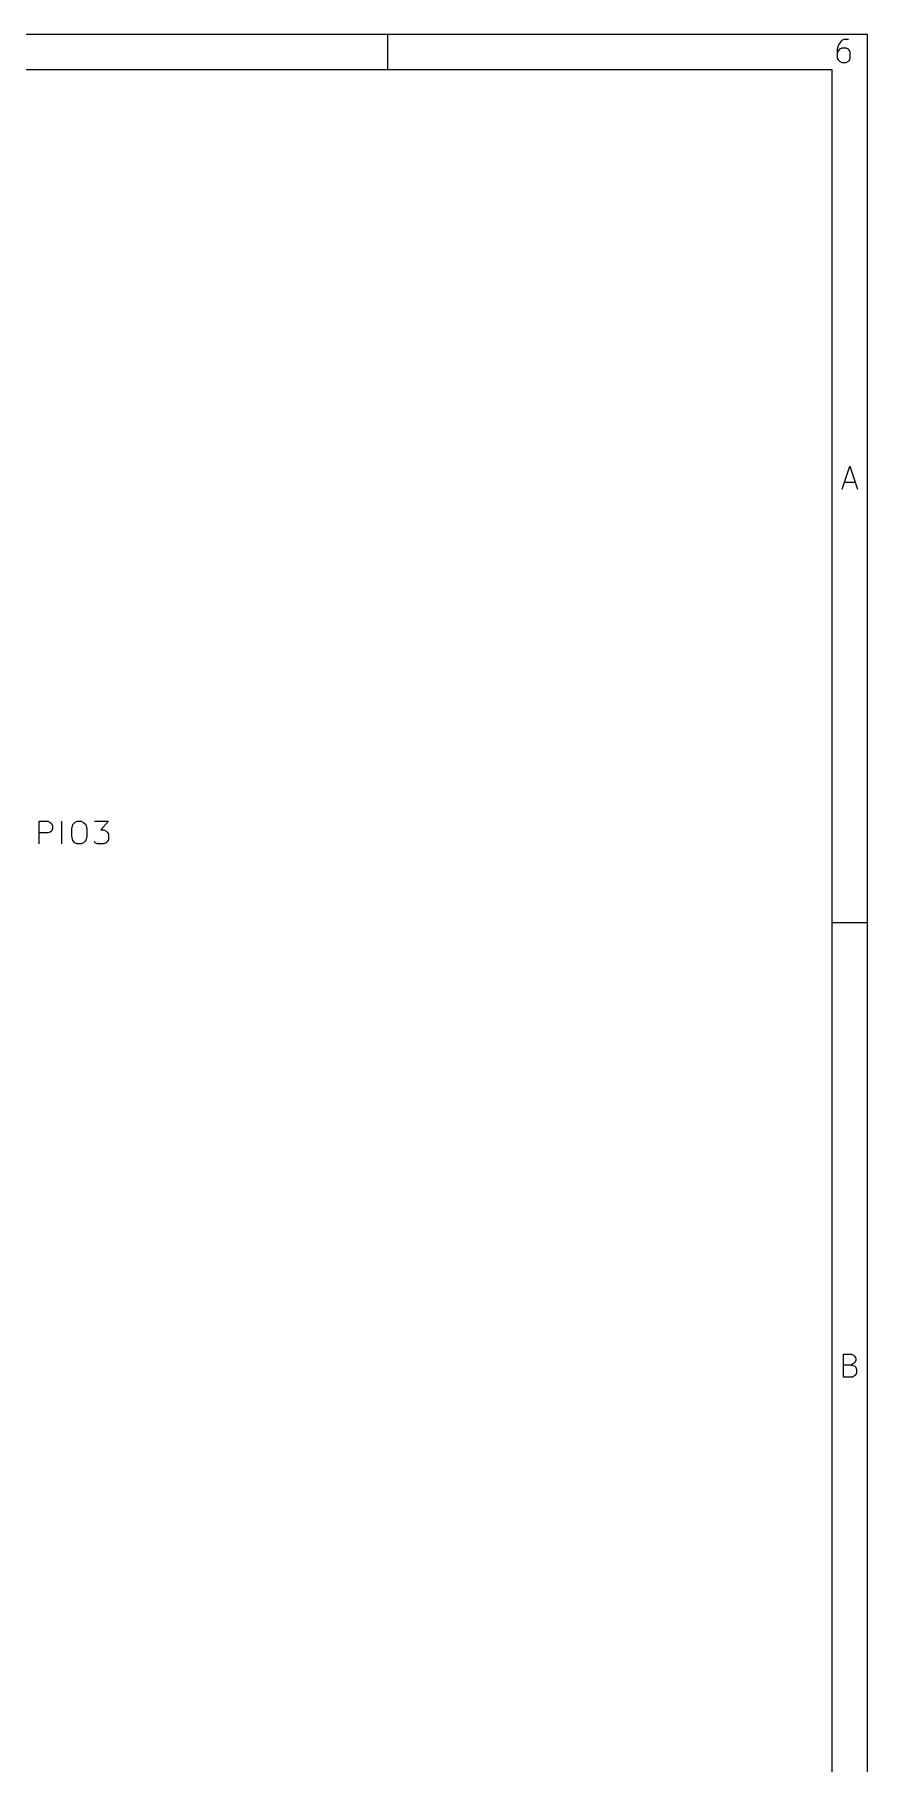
# Model space of a CAD drawing. Extents: x 0.4 to 11.3, y -7.9 to -0.4.
# Drawn here: x 9.454 to 11.299, y -4.225 to -0.394 of the extents above; entities that cross this region are included whole.
import ezdxf

# ---------------------------------------------------------------- set-up
doc = ezdxf.new("R2010")
doc.units = 0
doc.header["$MEASUREMENT"] = 0
doc.layers.add('BLACK', color=7, linetype='CONTINUOUS')
doc.layers.add('RED2', color=1, linetype='CONTINUOUS')

msp = doc.modelspace()

# ---------------------------------------------------------------- linework, layer by layer
at = {"layer": 'BLACK', "linetype": 'CONTINUOUS'}
for p, q in [((9.464, -2.187), (9.464, -2.137)), ((9.464, -2.137), (9.483, -2.137)), ((9.483, -2.137), (9.488, -2.14)), ((9.488, -2.14), (9.491, -2.142)), ((9.491, -2.142), (9.493, -2.147)), ((9.514, -2.187), (9.514, -2.137)), ((9.536, -2.154), (9.538, -2.144)), ((9.538, -2.144), (9.543, -2.14)), ((9.543, -2.14), (9.548, -2.137)), ((9.548, -2.137), (9.557, -2.137)), ((9.557, -2.137), (9.562, -2.14)), ((9.562, -2.14), (9.567, -2.144)), ((9.567, -2.144), (9.569, -2.154)), ((9.586, -2.137), (9.617, -2.137)), ((9.617, -2.137), (9.6, -2.156)), ((9.483, -2.163), (9.464, -2.163)), ((9.488, -2.161), (9.483, -2.163)), ((9.491, -2.159), (9.488, -2.161)), ((9.493, -2.154), (9.491, -2.159)), ((9.493, -2.147), (9.493, -2.154)), ((9.536, -2.17), (9.536, -2.154)), ((9.538, -2.18), (9.536, -2.17)), ((9.543, -2.185), (9.538, -2.18)), ((9.567, -2.18), (9.562, -2.185)), ((9.569, -2.17), (9.567, -2.18)), ((9.569, -2.154), (9.569, -2.17)), ((9.588, -2.185), (9.586, -2.182)), ((9.6, -2.156), (9.607, -2.156)), ((9.607, -2.156), (9.612, -2.159)), ((9.612, -2.159), (9.614, -2.161)), ((9.614, -2.182), (9.612, -2.185)), ((9.614, -2.161), (9.617, -2.166)), ((9.617, -2.178), (9.614, -2.182)), ((9.617, -2.166), (9.617, -2.178)), ((9.548, -2.187), (9.543, -2.185)), ((9.557, -2.187), (9.548, -2.187)), ((9.562, -2.185), (9.557, -2.187)), ((9.593, -2.187), (9.588, -2.185)), ((9.607, -2.187), (9.593, -2.187)), ((9.612, -2.185), (9.607, -2.187))]:
    msp.add_line(p, q, dxfattribs=at)
at = {"layer": 'RED2', "linetype": 'CONTINUOUS'}
for p, q in [((11.299, -0.394), (0.394, -0.394)), ((10.236, -0.472), (10.236, -0.394)), ((11.235, -0.417), (11.232, -0.426)), ((11.24, -0.409), (11.235, -0.417)), ((11.242, -0.407), (11.24, -0.409)), ((11.247, -0.405), (11.242, -0.407)), ((11.257, -0.405), (11.247, -0.405)), ((11.299, -7.874), (11.299, -0.394)), ((11.232, -0.426), (11.232, -0.446)), ((11.235, -0.429), (11.232, -0.434)), ((11.232, -0.446), (11.235, -0.451)), ((11.237, -0.426), (11.235, -0.429)), ((11.235, -0.451), (11.237, -0.453)), ((11.242, -0.424), (11.237, -0.426)), ((11.237, -0.453), (11.242, -0.456)), ((11.252, -0.424), (11.242, -0.424)), ((11.242, -0.456), (11.252, -0.456)), ((11.257, -0.426), (11.252, -0.424)), ((11.252, -0.456), (11.257, -0.453)), ((11.259, -0.429), (11.257, -0.426)), ((11.257, -0.453), (11.259, -0.451)), ((11.261, -0.434), (11.259, -0.429)), ((11.259, -0.451), (11.261, -0.446)), ((11.261, -0.446), (11.261, -0.434)), ((11.221, -0.472), (0.472, -0.472)), ((11.221, -7.796), (11.221, -0.472)), ((11.243, -1.401), (11.26, -1.35)), ((11.26, -1.35), (11.277, -1.401)), ((11.247, -1.386), (11.272, -1.386)), ((11.299, -2.362), (11.221, -2.362)), ((11.246, -3.369), (11.246, -3.318)), ((11.246, -3.318), (11.263, -3.318)), ((11.263, -3.318), (11.268, -3.32)), ((11.268, -3.32), (11.27, -3.322)), ((11.27, -3.322), (11.273, -3.327)), ((11.273, -3.332), (11.27, -3.337)), ((11.273, -3.327), (11.273, -3.332)), ((11.263, -3.342), (11.246, -3.342)), ((11.266, -3.369), (11.246, -3.369)), ((11.268, -3.339), (11.263, -3.342)), ((11.263, -3.342), (11.27, -3.344)), ((11.27, -3.366), (11.266, -3.369)), ((11.27, -3.337), (11.268, -3.339)), ((11.27, -3.344), (11.273, -3.347)), ((11.273, -3.364), (11.27, -3.366)), ((11.273, -3.347), (11.275, -3.352)), ((11.275, -3.359), (11.273, -3.364)), ((11.275, -3.352), (11.275, -3.359))]:
    msp.add_line(p, q, dxfattribs=at)

doc.saveas('drawing.dxf')
